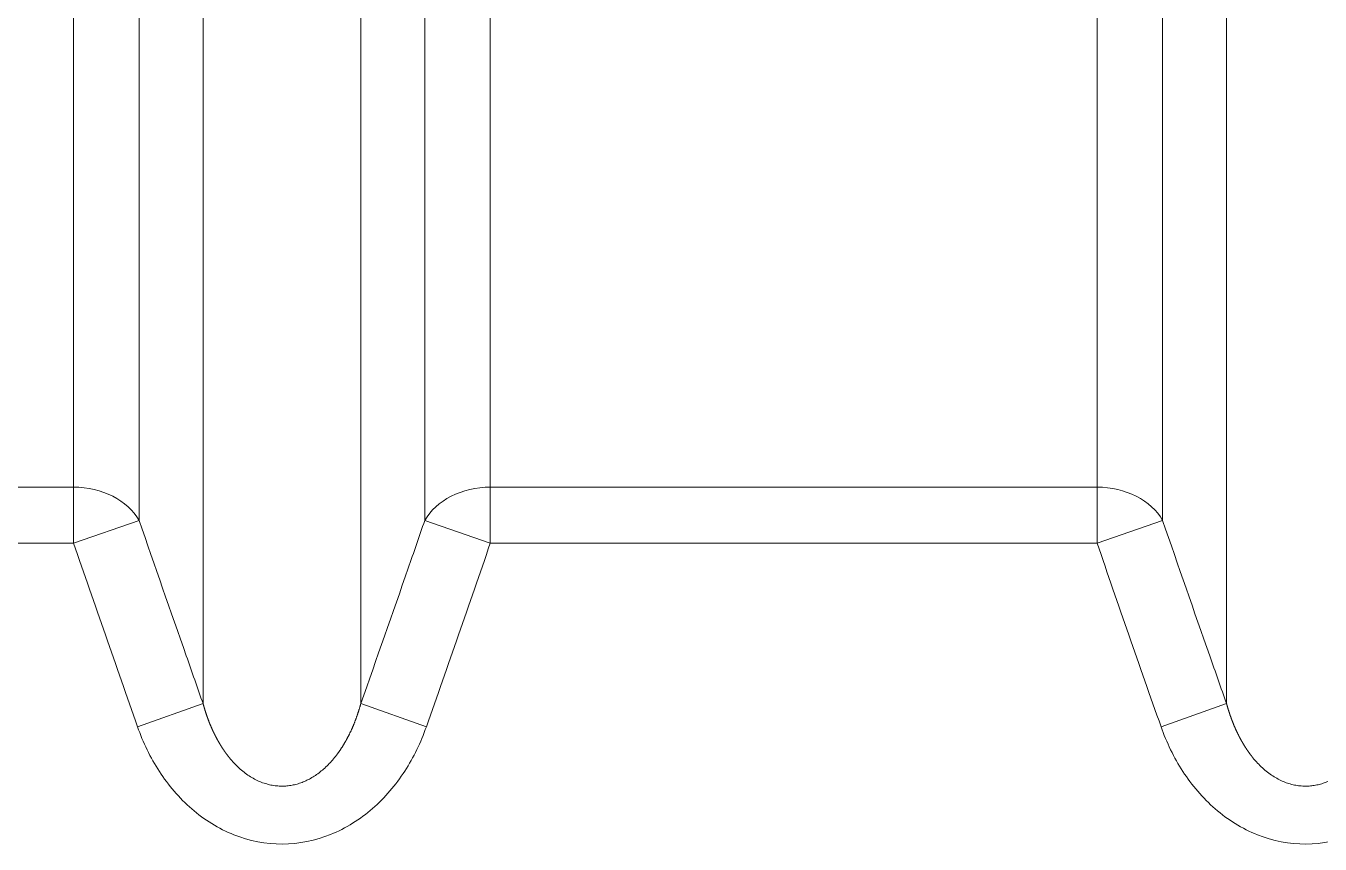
# Model space of a CAD drawing. Header units: millimetres. Extents: x 4664 to 8864, y -38 to 2932.
# Drawn here: x 7917.31 to 7940.89, y 2151.75 to 2166.65 of the extents above; entities that cross this region are included whole.
import ezdxf

# ---------------------------------------------------------------- set-up
doc = ezdxf.new("R2010")
doc.units = ezdxf.units.MM

msp = doc.modelspace()

# ---------------------------------------------------------------- linework, layer by layer
at = {"lineweight": 5}
for p, q in [((7936.825, 2178.545), (7936.825, 2157.228)), ((7938.019, 2178.158), (7938.019, 2157.639)), ((7918.176, 2173.904), (7918.176, 2157.228)), ((7925.769, 2157.228), (7925.769, 2173.904)), ((7919.371, 2173.467), (7919.371, 2157.639)), ((7924.574, 2157.639), (7924.574, 2173.467)), ((7939.185, 2172.707), (7939.185, 2154.304)), ((7920.536, 2167.035), (7920.536, 2154.304)), ((7923.409, 2167.035), (7923.409, 2154.304)), ((7907.12, 2158.247), (7918.176, 2158.247)), ((7925.769, 2158.247), (7936.825, 2158.247)), ((7919.371, 2157.639), (7918.176, 2157.228)), ((7924.574, 2157.639), (7925.769, 2157.228)), ((7936.825, 2157.228), (7938.019, 2157.639)), ((7918.176, 2157.228), (7907.12, 2157.228)), ((7936.825, 2157.228), (7925.769, 2157.228)), ((7920.536, 2154.304), (7919.341, 2153.884)), ((7923.409, 2154.304), (7924.604, 2153.884)), ((7937.99, 2153.884), (7939.185, 2154.304))]:
    msp.add_line(p, q, dxfattribs=at)
for centre, major_axis, start_param, end_param in [((7918.176, 2157.228), (-1.306, 0), 3.557424, 4.712389), ((7925.769, 2157.228), (-1.306, 0), 4.712389, 5.867354), ((7936.825, 2157.228), (1.306, 0), 0.415831, 1.570796)]:
    msp.add_ellipse(centre, major_axis=major_axis, ratio=0.780444, start_param=start_param, end_param=end_param, dxfattribs=at)
for points, knots in [([(7919.371, 2157.639), (7919.655, 2156.816), (7919.942, 2155.994), (7920.332, 2154.883), (7920.434, 2154.594), (7920.536, 2154.304)], [0, 0, 0, 0, 0.739335, 0.739335, 1, 1, 1, 1]), ([(7923.409, 2154.304), (7923.699, 2155.125), (7923.987, 2155.947), (7924.373, 2157.059), (7924.474, 2157.349), (7924.574, 2157.639)], [0, 0, 0, 0, 0.739335, 0.739335, 1, 1, 1, 1]), ([(7938.019, 2157.639), (7938.304, 2156.816), (7938.59, 2155.994), (7938.98, 2154.883), (7939.082, 2154.594), (7939.185, 2154.304)], [0, 0, 0, 0, 0.739335, 0.739335, 1, 1, 1, 1]), ([(7920.536, 2154.304), (7920.537, 2154.301), (7920.538, 2154.296), (7920.541, 2154.287), (7920.543, 2154.279), (7920.545, 2154.27), (7920.548, 2154.262), (7920.55, 2154.253), (7920.553, 2154.245), (7920.555, 2154.236), (7920.558, 2154.228), (7920.56, 2154.219), (7920.563, 2154.211), (7920.565, 2154.203), (7920.568, 2154.194), (7920.57, 2154.186), (7920.573, 2154.178), (7920.576, 2154.17), (7920.578, 2154.161), (7920.581, 2154.153), (7920.583, 2154.145), (7920.586, 2154.137), (7920.589, 2154.129), (7920.591, 2154.121), (7920.594, 2154.113), (7920.597, 2154.105), (7920.6, 2154.097), (7920.602, 2154.089), (7920.605, 2154.081), (7920.608, 2154.073), (7920.611, 2154.065), (7920.613, 2154.057), (7920.616, 2154.049), (7920.619, 2154.041), (7920.622, 2154.033), (7920.625, 2154.026), (7920.628, 2154.018), (7920.631, 2154.01), (7920.634, 2154.002), (7920.636, 2153.995), (7920.639, 2153.987), (7920.642, 2153.979), (7920.645, 2153.972), (7920.648, 2153.964), (7920.651, 2153.957), (7920.654, 2153.949), (7920.657, 2153.942), (7920.66, 2153.934), (7920.663, 2153.927), (7920.666, 2153.919), (7920.669, 2153.912), (7920.673, 2153.905), (7920.676, 2153.897), (7920.679, 2153.89), (7920.682, 2153.883), (7920.685, 2153.875), (7920.688, 2153.868), (7920.691, 2153.861), (7920.694, 2153.854), (7920.698, 2153.847), (7920.701, 2153.84), (7920.704, 2153.832), (7920.707, 2153.825), (7920.71, 2153.818), (7920.714, 2153.811), (7920.717, 2153.804), (7920.72, 2153.797), (7920.723, 2153.79), (7920.727, 2153.783), (7920.73, 2153.777), (7920.733, 2153.77), (7920.737, 2153.763), (7920.74, 2153.756), (7920.743, 2153.749), (7920.747, 2153.743), (7920.75, 2153.736), (7920.753, 2153.729), (7920.757, 2153.722), (7920.76, 2153.716), (7920.764, 2153.709), (7920.767, 2153.703), (7920.77, 2153.696), (7920.774, 2153.689), (7920.777, 2153.683), (7920.781, 2153.676), (7920.784, 2153.67), (7920.788, 2153.663), (7920.791, 2153.657), (7920.795, 2153.651), (7920.798, 2153.644), (7920.802, 2153.638), (7920.805, 2153.632), (7920.809, 2153.625), (7920.812, 2153.619), (7920.816, 2153.613), (7920.819, 2153.607), (7920.823, 2153.6), (7920.826, 2153.594), (7920.83, 2153.588), (7920.834, 2153.582), (7920.837, 2153.576), (7920.841, 2153.57), (7920.844, 2153.564), (7920.848, 2153.558), (7920.852, 2153.552), (7920.855, 2153.546), (7920.859, 2153.54), (7920.863, 2153.534), (7920.866, 2153.528), (7920.87, 2153.523), (7920.874, 2153.517), (7920.877, 2153.511), (7920.881, 2153.505), (7920.885, 2153.499), (7920.888, 2153.494), (7920.892, 2153.488), (7920.896, 2153.482), (7920.9, 2153.477), (7920.903, 2153.471), (7920.907, 2153.466), (7920.911, 2153.46), (7920.915, 2153.455), (7920.918, 2153.449), (7920.922, 2153.444), (7920.926, 2153.438), (7920.93, 2153.433), (7920.934, 2153.427), (7920.937, 2153.422), (7920.941, 2153.417), (7920.945, 2153.411), (7920.949, 2153.406), (7920.953, 2153.401), (7920.956, 2153.396), (7920.96, 2153.39), (7920.964, 2153.385), (7920.968, 2153.38), (7920.972, 2153.375), (7920.976, 2153.37), (7920.98, 2153.365), (7920.983, 2153.36), (7920.987, 2153.355), (7920.991, 2153.35), (7920.995, 2153.345), (7920.999, 2153.34), (7921.003, 2153.335), (7921.007, 2153.33), (7921.011, 2153.325), (7921.041, 2153.288), (7921.098, 2153.222), (7921.187, 2153.134), (7921.279, 2153.056), (7921.374, 2152.988), (7921.471, 2152.93), (7921.57, 2152.883), (7921.67, 2152.847), (7921.771, 2152.821), (7921.872, 2152.805), (7921.97, 2152.8), (7922.065, 2152.804), (7922.157, 2152.817), (7922.248, 2152.839), (7922.34, 2152.869), (7922.43, 2152.908), (7922.519, 2152.956), (7922.607, 2153.013), (7922.692, 2153.078), (7922.776, 2153.151), (7922.857, 2153.233), (7922.91, 2153.295), (7922.94, 2153.332), (7922.948, 2153.342), (7922.955, 2153.351), (7922.963, 2153.361), (7922.97, 2153.371), (7922.978, 2153.381), (7922.985, 2153.391), (7922.993, 2153.401), (7923, 2153.411), (7923.007, 2153.422), (7923.015, 2153.432), (7923.022, 2153.443), (7923.029, 2153.453), (7923.037, 2153.464), (7923.044, 2153.475), (7923.051, 2153.486), (7923.058, 2153.497), (7923.066, 2153.508), (7923.073, 2153.519), (7923.08, 2153.53), (7923.087, 2153.542), (7923.094, 2153.553), (7923.101, 2153.565), (7923.108, 2153.576), (7923.115, 2153.588), (7923.122, 2153.6), (7923.129, 2153.612), (7923.136, 2153.624), (7923.143, 2153.636), (7923.149, 2153.649), (7923.156, 2153.661), (7923.163, 2153.674), (7923.17, 2153.686), (7923.176, 2153.699), (7923.183, 2153.712), (7923.189, 2153.725), (7923.196, 2153.738), (7923.202, 2153.751), (7923.209, 2153.764), (7923.215, 2153.777), (7923.222, 2153.791), (7923.228, 2153.804), (7923.234, 2153.818), (7923.241, 2153.831), (7923.247, 2153.845), (7923.253, 2153.859), (7923.259, 2153.873), (7923.265, 2153.887), (7923.271, 2153.901), (7923.277, 2153.916), (7923.283, 2153.93), (7923.289, 2153.945), (7923.295, 2153.959), (7923.301, 2153.974), (7923.306, 2153.989), (7923.312, 2154.004), (7923.318, 2154.018), (7923.323, 2154.034), (7923.329, 2154.049), (7923.334, 2154.064), (7923.339, 2154.079), (7923.345, 2154.095), (7923.35, 2154.11), (7923.355, 2154.126), (7923.361, 2154.142), (7923.366, 2154.158), (7923.371, 2154.173), (7923.376, 2154.189), (7923.381, 2154.206), (7923.386, 2154.222), (7923.39, 2154.238), (7923.395, 2154.255), (7923.4, 2154.271), (7923.404, 2154.288), (7923.408, 2154.299), (7923.409, 2154.304)], [0, 0, 0, 0, 0.002039, 0.004073, 0.006102, 0.008127, 0.010147, 0.012163, 0.014174, 0.016181, 0.018183, 0.020181, 0.022174, 0.024162, 0.026146, 0.028125, 0.0301, 0.03207, 0.034036, 0.035997, 0.037953, 0.039905, 0.041852, 0.043795, 0.045733, 0.047667, 0.049596, 0.051521, 0.053441, 0.055357, 0.057268, 0.059174, 0.061076, 0.062974, 0.064867, 0.066755, 0.068639, 0.070518, 0.072393, 0.074263, 0.076129, 0.07799, 0.079847, 0.081699, 0.083547, 0.08539, 0.087229, 0.089063, 0.090893, 0.092718, 0.094539, 0.096355, 0.098167, 0.099974, 0.101777, 0.103575, 0.105369, 0.107158, 0.108943, 0.110723, 0.112499, 0.11427, 0.116037, 0.1178, 0.119558, 0.121311, 0.12306, 0.124805, 0.126545, 0.128281, 0.130012, 0.131739, 0.133461, 0.135179, 0.136892, 0.138601, 0.140306, 0.142006, 0.143702, 0.145393, 0.14708, 0.148763, 0.150441, 0.152114, 0.153784, 0.155449, 0.157109, 0.158765, 0.160417, 0.162064, 0.163707, 0.165345, 0.16698, 0.168609, 0.170235, 0.171856, 0.173472, 0.175085, 0.176693, 0.178296, 0.179895, 0.18149, 0.183081, 0.184667, 0.186249, 0.187826, 0.189399, 0.190968, 0.192533, 0.194093, 0.195649, 0.197201, 0.198748, 0.200291, 0.20183, 0.203364, 0.204894, 0.20642, 0.207942, 0.209459, 0.210972, 0.212481, 0.213985, 0.215485, 0.216982, 0.218473, 0.219961, 0.221444, 0.222923, 0.224398, 0.225869, 0.227335, 0.228797, 0.230255, 0.231709, 0.233159, 0.234604, 0.236045, 0.237482, 0.238915, 0.240344, 0.241769, 0.243189, 0.244605, 0.246018, 0.247426, 0.248829, 0.250229, 0.279528, 0.307612, 0.334557, 0.360447, 0.385382, 0.40947, 0.432836, 0.455616, 0.477954, 0.500009, 0.520088, 0.540394, 0.561045, 0.582154, 0.603826, 0.626159, 0.64924, 0.673149, 0.697957, 0.723726, 0.750512, 0.753234, 0.755971, 0.758723, 0.761492, 0.764276, 0.767076, 0.769891, 0.772722, 0.77557, 0.778433, 0.781312, 0.784207, 0.787118, 0.790045, 0.792989, 0.795948, 0.798924, 0.801915, 0.804923, 0.807948, 0.810988, 0.814045, 0.817118, 0.820208, 0.823313, 0.826436, 0.829575, 0.83273, 0.835902, 0.83909, 0.842295, 0.845516, 0.848754, 0.852009, 0.85528, 0.858568, 0.861873, 0.865195, 0.868533, 0.871888, 0.875259, 0.878648, 0.882053, 0.885475, 0.888914, 0.89237, 0.895843, 0.899333, 0.902839, 0.906363, 0.909903, 0.913461, 0.917035, 0.920627, 0.924235, 0.927861, 0.931504, 0.935163, 0.93884, 0.942534, 0.946245, 0.949973, 0.953718, 0.95748, 0.96126, 0.965056, 0.96887, 0.972701, 0.976549, 0.980415, 0.984297, 0.988197, 0.992114, 0.996048, 1, 1, 1, 1]), ([(7939.185, 2154.304), (7939.185, 2154.301), (7939.187, 2154.296), (7939.189, 2154.287), (7939.192, 2154.279), (7939.194, 2154.27), (7939.197, 2154.262), (7939.199, 2154.253), (7939.201, 2154.245), (7939.204, 2154.236), (7939.206, 2154.228), (7939.209, 2154.219), (7939.211, 2154.211), (7939.214, 2154.203), (7939.216, 2154.194), (7939.219, 2154.186), (7939.222, 2154.178), (7939.224, 2154.17), (7939.227, 2154.161), (7939.229, 2154.153), (7939.232, 2154.145), (7939.235, 2154.137), (7939.237, 2154.129), (7939.24, 2154.121), (7939.243, 2154.113), (7939.245, 2154.105), (7939.248, 2154.097), (7939.251, 2154.089), (7939.254, 2154.081), (7939.257, 2154.073), (7939.259, 2154.065), (7939.262, 2154.057), (7939.265, 2154.049), (7939.268, 2154.041), (7939.271, 2154.033), (7939.273, 2154.026), (7939.276, 2154.018), (7939.279, 2154.01), (7939.282, 2154.002), (7939.285, 2153.995), (7939.288, 2153.987), (7939.291, 2153.979), (7939.294, 2153.972), (7939.297, 2153.964), (7939.3, 2153.957), (7939.303, 2153.949), (7939.306, 2153.942), (7939.309, 2153.934), (7939.312, 2153.927), (7939.315, 2153.919), (7939.318, 2153.912), (7939.321, 2153.905), (7939.324, 2153.897), (7939.327, 2153.89), (7939.33, 2153.883), (7939.334, 2153.875), (7939.337, 2153.868), (7939.34, 2153.861), (7939.343, 2153.854), (7939.346, 2153.847), (7939.349, 2153.84), (7939.353, 2153.832), (7939.356, 2153.825), (7939.359, 2153.818), (7939.362, 2153.811), (7939.366, 2153.804), (7939.369, 2153.797), (7939.372, 2153.79), (7939.375, 2153.783), (7939.379, 2153.777), (7939.382, 2153.77), (7939.385, 2153.763), (7939.389, 2153.756), (7939.392, 2153.749), (7939.395, 2153.743), (7939.399, 2153.736), (7939.402, 2153.729), (7939.405, 2153.722), (7939.409, 2153.716), (7939.412, 2153.709), (7939.416, 2153.703), (7939.419, 2153.696), (7939.422, 2153.689), (7939.426, 2153.683), (7939.429, 2153.676), (7939.433, 2153.67), (7939.436, 2153.663), (7939.44, 2153.657), (7939.443, 2153.651), (7939.447, 2153.644), (7939.45, 2153.638), (7939.454, 2153.632), (7939.457, 2153.625), (7939.461, 2153.619), (7939.464, 2153.613), (7939.468, 2153.607), (7939.472, 2153.6), (7939.475, 2153.594), (7939.479, 2153.588), (7939.482, 2153.582), (7939.486, 2153.576), (7939.489, 2153.57), (7939.493, 2153.564), (7939.497, 2153.558), (7939.5, 2153.552), (7939.504, 2153.546), (7939.508, 2153.54), (7939.511, 2153.534), (7939.515, 2153.528), (7939.519, 2153.523), (7939.522, 2153.517), (7939.526, 2153.511), (7939.53, 2153.505), (7939.533, 2153.499), (7939.537, 2153.494), (7939.541, 2153.488), (7939.545, 2153.482), (7939.548, 2153.477), (7939.552, 2153.471), (7939.556, 2153.466), (7939.559, 2153.46), (7939.563, 2153.455), (7939.567, 2153.449), (7939.571, 2153.444), (7939.575, 2153.438), (7939.578, 2153.433), (7939.582, 2153.427), (7939.586, 2153.422), (7939.59, 2153.417), (7939.594, 2153.411), (7939.597, 2153.406), (7939.601, 2153.401), (7939.605, 2153.396), (7939.609, 2153.39), (7939.613, 2153.385), (7939.617, 2153.38), (7939.62, 2153.375), (7939.624, 2153.37), (7939.628, 2153.365), (7939.632, 2153.36), (7939.636, 2153.355), (7939.64, 2153.35), (7939.644, 2153.345), (7939.648, 2153.34), (7939.651, 2153.335), (7939.655, 2153.33), (7939.659, 2153.325), (7939.689, 2153.288), (7939.747, 2153.222), (7939.836, 2153.134), (7939.928, 2153.056), (7940.023, 2152.988), (7940.12, 2152.93), (7940.219, 2152.883), (7940.318, 2152.847), (7940.419, 2152.821), (7940.52, 2152.805), (7940.618, 2152.8), (7940.713, 2152.804), (7940.805, 2152.817), (7940.897, 2152.839), (7940.988, 2152.869), (7941.078, 2152.908), (7941.168, 2152.956), (7941.255, 2153.013), (7941.341, 2153.078), (7941.424, 2153.151), (7941.505, 2153.233), (7941.559, 2153.295), (7941.589, 2153.332), (7941.596, 2153.342), (7941.604, 2153.351), (7941.611, 2153.361), (7941.619, 2153.371), (7941.626, 2153.381), (7941.634, 2153.391), (7941.641, 2153.401), (7941.649, 2153.411), (7941.656, 2153.422), (7941.663, 2153.432), (7941.671, 2153.443), (7941.678, 2153.453), (7941.685, 2153.464), (7941.693, 2153.475), (7941.7, 2153.486), (7941.707, 2153.497), (7941.714, 2153.508), (7941.721, 2153.519), (7941.729, 2153.53), (7941.736, 2153.542), (7941.743, 2153.553), (7941.75, 2153.565), (7941.757, 2153.576), (7941.764, 2153.588), (7941.771, 2153.6), (7941.778, 2153.612), (7941.784, 2153.624), (7941.791, 2153.636), (7941.798, 2153.649), (7941.805, 2153.661), (7941.812, 2153.674), (7941.818, 2153.686), (7941.825, 2153.699), (7941.831, 2153.712), (7941.838, 2153.725), (7941.845, 2153.738), (7941.851, 2153.751), (7941.858, 2153.764), (7941.864, 2153.777), (7941.87, 2153.791), (7941.877, 2153.804), (7941.883, 2153.818), (7941.889, 2153.831), (7941.895, 2153.845), (7941.902, 2153.859), (7941.908, 2153.873), (7941.914, 2153.887), (7941.92, 2153.901), (7941.926, 2153.916), (7941.932, 2153.93), (7941.938, 2153.945), (7941.943, 2153.959), (7941.949, 2153.974), (7941.955, 2153.989), (7941.961, 2154.004), (7941.966, 2154.018), (7941.972, 2154.034), (7941.977, 2154.049), (7941.983, 2154.064), (7941.988, 2154.079), (7941.993, 2154.095), (7941.999, 2154.11), (7942.004, 2154.126), (7942.009, 2154.142), (7942.014, 2154.158), (7942.019, 2154.173), (7942.024, 2154.189), (7942.029, 2154.206), (7942.034, 2154.222), (7942.039, 2154.238), (7942.044, 2154.255), (7942.048, 2154.271), (7942.053, 2154.288), (7942.056, 2154.299), (7942.058, 2154.304)], [0, 0, 0, 0, 0.002039, 0.004073, 0.006102, 0.008127, 0.010147, 0.012163, 0.014174, 0.016181, 0.018183, 0.020181, 0.022174, 0.024162, 0.026146, 0.028125, 0.0301, 0.03207, 0.034036, 0.035997, 0.037953, 0.039905, 0.041852, 0.043795, 0.045733, 0.047667, 0.049596, 0.051521, 0.053441, 0.055357, 0.057268, 0.059174, 0.061076, 0.062974, 0.064867, 0.066755, 0.068639, 0.070518, 0.072393, 0.074263, 0.076129, 0.07799, 0.079847, 0.081699, 0.083547, 0.08539, 0.087229, 0.089063, 0.090893, 0.092718, 0.094539, 0.096355, 0.098167, 0.099974, 0.101777, 0.103575, 0.105369, 0.107158, 0.108943, 0.110723, 0.112499, 0.11427, 0.116037, 0.1178, 0.119558, 0.121311, 0.12306, 0.124805, 0.126545, 0.128281, 0.130012, 0.131739, 0.133461, 0.135179, 0.136892, 0.138601, 0.140306, 0.142006, 0.143702, 0.145393, 0.14708, 0.148763, 0.150441, 0.152114, 0.153784, 0.155449, 0.157109, 0.158765, 0.160417, 0.162064, 0.163707, 0.165345, 0.16698, 0.168609, 0.170235, 0.171856, 0.173472, 0.175085, 0.176693, 0.178296, 0.179895, 0.18149, 0.183081, 0.184667, 0.186249, 0.187826, 0.189399, 0.190968, 0.192533, 0.194093, 0.195649, 0.197201, 0.198748, 0.200291, 0.20183, 0.203364, 0.204894, 0.20642, 0.207942, 0.209459, 0.210972, 0.212481, 0.213985, 0.215485, 0.216982, 0.218473, 0.219961, 0.221444, 0.222923, 0.224398, 0.225869, 0.227335, 0.228797, 0.230255, 0.231709, 0.233159, 0.234604, 0.236045, 0.237482, 0.238915, 0.240344, 0.241769, 0.243189, 0.244605, 0.246018, 0.247426, 0.248829, 0.250229, 0.279528, 0.307612, 0.334557, 0.360447, 0.385382, 0.40947, 0.432836, 0.455616, 0.477954, 0.500009, 0.520088, 0.540394, 0.561045, 0.582154, 0.603826, 0.626159, 0.64924, 0.673149, 0.697957, 0.723726, 0.750512, 0.753234, 0.755971, 0.758723, 0.761492, 0.764276, 0.767076, 0.769891, 0.772722, 0.77557, 0.778433, 0.781312, 0.784207, 0.787118, 0.790045, 0.792989, 0.795948, 0.798924, 0.801915, 0.804923, 0.807948, 0.810988, 0.814045, 0.817118, 0.820208, 0.823313, 0.826436, 0.829575, 0.83273, 0.835902, 0.83909, 0.842295, 0.845516, 0.848754, 0.852009, 0.85528, 0.858568, 0.861873, 0.865195, 0.868533, 0.871888, 0.875259, 0.878648, 0.882053, 0.885475, 0.888914, 0.89237, 0.895843, 0.899333, 0.902839, 0.906363, 0.909903, 0.913461, 0.917035, 0.920627, 0.924235, 0.927861, 0.931504, 0.935163, 0.93884, 0.942534, 0.946245, 0.949973, 0.953718, 0.95748, 0.96126, 0.965056, 0.96887, 0.972701, 0.976549, 0.980415, 0.984297, 0.988197, 0.992114, 0.996048, 1, 1, 1, 1]), ([(7924.604, 2153.884), (7924.503, 2153.598), (7924.373, 2153.328), (7924.047, 2152.825), (7923.85, 2152.591), (7923.398, 2152.197), (7923.137, 2152.033), (7922.583, 2151.81), (7922.28, 2151.748), (7921.681, 2151.746), (7921.377, 2151.805), (7920.818, 2152.027), (7920.557, 2152.19), (7920.101, 2152.584), (7919.903, 2152.817), (7919.575, 2153.322), (7919.442, 2153.597), (7919.341, 2153.884)], [0, 0, 0, 0, 0.125, 0.125, 0.25, 0.25, 0.375, 0.375, 0.5, 0.5, 0.625, 0.625, 0.75, 0.75, 0.875, 0.875, 1, 1, 1, 1]), ([(7943.252, 2153.884), (7943.152, 2153.598), (7943.022, 2153.328), (7942.696, 2152.825), (7942.498, 2152.591), (7942.046, 2152.197), (7941.786, 2152.033), (7941.232, 2151.81), (7940.929, 2151.748), (7940.33, 2151.746), (7940.026, 2151.805), (7939.467, 2152.027), (7939.206, 2152.19), (7938.75, 2152.584), (7938.552, 2152.817), (7938.224, 2153.322), (7938.091, 2153.597), (7937.99, 2153.884)], [0, 0, 0, 0, 0.125, 0.125, 0.25, 0.25, 0.375, 0.375, 0.5, 0.5, 0.625, 0.625, 0.75, 0.75, 0.875, 0.875, 1, 1, 1, 1])]:
    msp.add_open_spline(points, degree=3, knots=knots, dxfattribs=at)
for points in [[(7919.341, 2153.884), (7918.949, 2154.997), (7918.561, 2156.112), (7918.176, 2157.228)], [(7925.769, 2157.228), (7925.384, 2156.112), (7924.996, 2154.997), (7924.604, 2153.884)], [(7937.99, 2153.884), (7937.598, 2154.997), (7937.209, 2156.112), (7936.825, 2157.228)]]:
    msp.add_open_spline(points, degree=3, dxfattribs=at)

doc.saveas('drawing.dxf')
